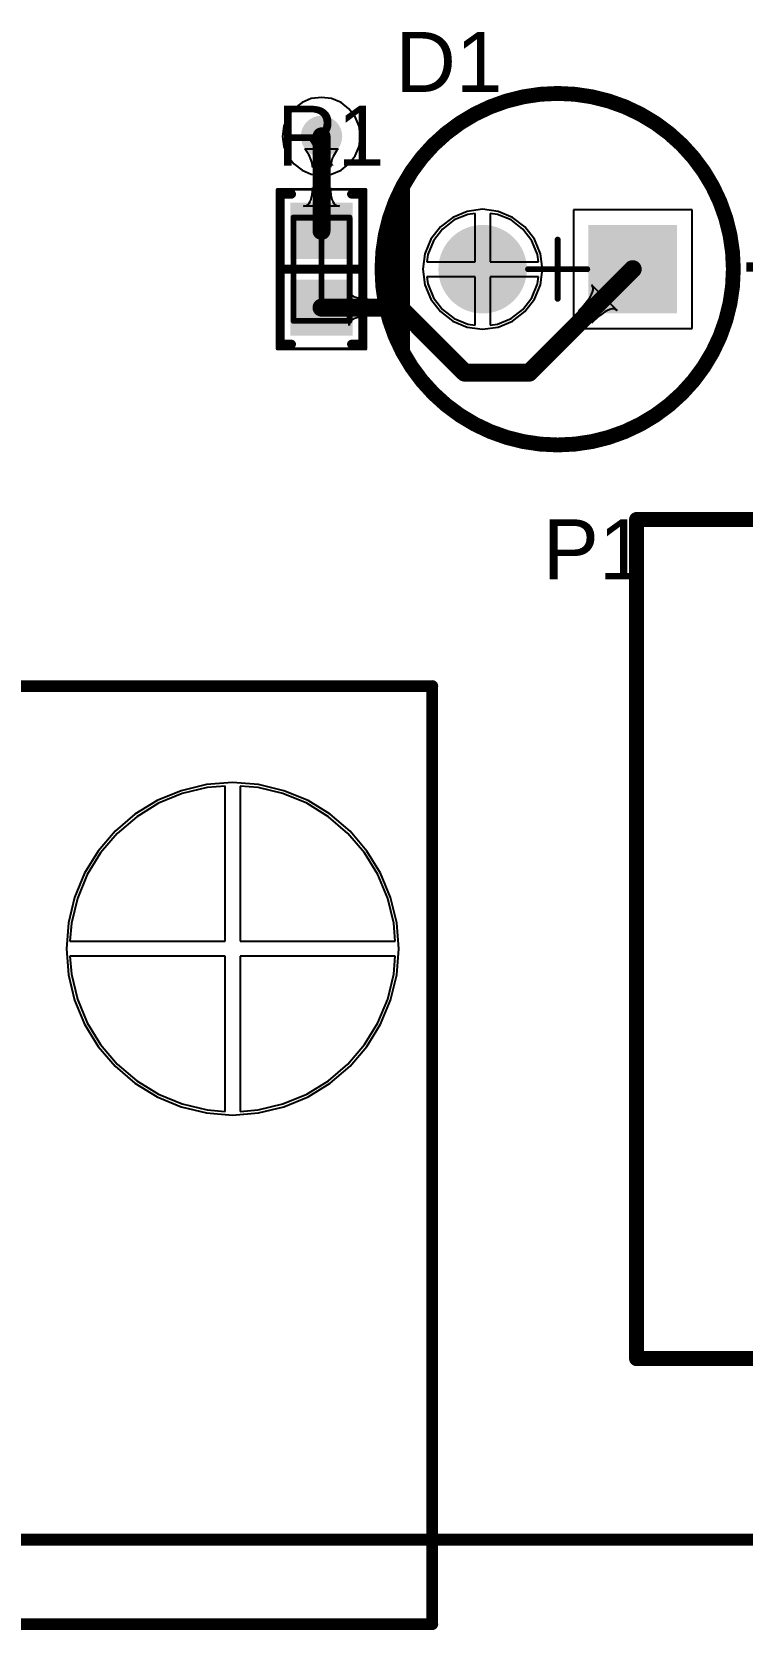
# Model space of a CAD drawing. Header units: inches. Extents: x -0.01 to 3.94, y -0.06 to 4.68.
# Drawn here: x 2.76 to 3.233, y -0.06 to 1.005 of the extents above; entities that cross this region are included whole.
import ezdxf

# ---------------------------------------------------------------- set-up
doc = ezdxf.new("R2010")
doc.units = ezdxf.units.IN
doc.header["$MEASUREMENT"] = 0
for name, color, linetype in [('Board outline', 6, 'Continuous'), ('Bottom Layer', 5, 'Continuous'), ('Bottom Solder', 6, 'Continuous'), ('Int1 -GND)', 16, 'Continuous'), ('Int2 -PWR)', 76, 'Continuous'), ('Multi-Layer', 9, 'Continuous'), ('Pad Holes', 156, 'Continuous'), ('Top 3D Body', 56, 'Continuous'), ('Top Courtyard', 56, 'Continuous'), ('Top Layer', 1, 'Continuous'), ('Top Overlay', 2, 'Continuous'), ('Top Paste', 8, 'Continuous'), ('Top Solder', 216, 'Continuous'), ('Via Holes', 16, 'Continuous')]:
    doc.layers.add(name, color=color, linetype=linetype)
doc.styles.add('Arial', font='', dxfattribs={"height": 0.2})
doc.styles.get('Arial').set_extended_font_data('Arial')

# ---------------------------------------------------------------- blocks, each defined once
blk = doc.blocks.new('RES_0603_1608_549')
at = {"layer": 'Top Layer'}
for points in [[(-0.0423, -0.0187), (-0.0423, 0.0187), (-0.0089, 0.0187), (-0.0089, -0.0187)], [(0.0089, -0.0187), (0.0089, 0.0187), (0.0423, 0.0187), (0.0423, -0.0187)]]:
    blk.add_hatch(color=1, dxfattribs=at).paths.add_polyline_path(points)
at = {"layer": 'Top Paste'}
for points in [[(-0.0423, -0.0187), (-0.0423, 0.0187), (-0.0089, 0.0187), (-0.0089, -0.0187)], [(0.0089, -0.0187), (0.0089, 0.0187), (0.0423, 0.0187), (0.0423, -0.0187)]]:
    blk.add_hatch(color=8, dxfattribs=at).paths.add_polyline_path(points)
at = {"layer": 'Top Solder'}
for points in [[(-0.0443, -0.0207), (-0.0443, 0.0207), (-0.0069, 0.0207), (-0.0069, -0.0207)], [(0.0069, -0.0207), (0.0069, 0.0207), (0.0443, 0.0207), (0.0443, -0.0207)]]:
    blk.add_hatch(color=216, dxfattribs=at).paths.add_polyline_path(points)
at = {"layer": 'Top 3D Body'}
for points in [[(0.0344, 0.0187, 0.00394, 0.00394, 0), (-0.0344, 0.0187, 0.00394, 0.00394, 0)], [(-0.0344, -0.0187, 0.00394, 0.00394, 0), (-0.0344, 0.0187, 0.00394, 0.00394, 0)], [(0.0344, -0.0187, 0.00394, 0.00394, 0), (0.0344, 0.0187, 0.00394, 0.00394, 0)], [(0.0344, -0.0187, 0.00394, 0.00394, 0), (-0.0344, -0.0187, 0.00394, 0.00394, 0)]]:
    blk.add_lwpolyline(points, format="xyseb", dxfattribs=at)
for points in [[(-0.0354, 0.0187, 0.00197, 0.00197, 1), (-0.0335, 0.0187, 0.00197, 0.00197, 1)], [(-0.0354, 0.0187, 0.00197, 0.00197, 1), (-0.0335, 0.0187, 0.00197, 0.00197, 1)], [(0.0335, 0.0187, 0.00197, 0.00197, 1), (0.0354, 0.0187, 0.00197, 0.00197, 1)], [(0.0335, 0.0187, 0.00197, 0.00197, 1), (0.0354, 0.0187, 0.00197, 0.00197, 1)], [(-0.0354, -0.0187, 0.00197, 0.00197, 1), (-0.0335, -0.0187, 0.00197, 0.00197, 1)], [(-0.0354, -0.0187, 0.00197, 0.00197, 1), (-0.0335, -0.0187, 0.00197, 0.00197, 1)], [(0.0335, -0.0187, 0.00197, 0.00197, 1), (0.0354, -0.0187, 0.00197, 0.00197, 1)], [(0.0335, -0.0187, 0.00197, 0.00197, 1), (0.0354, -0.0187, 0.00197, 0.00197, 1)]]:
    blk.add_lwpolyline(points, format="xyseb", close=True, dxfattribs=at)
at = {"layer": 'Top Courtyard'}
for points in [[(0.0531, 0.0295, 0.00197, 0.00197, 0), (-0.0532, 0.0295, 0.00197, 0.00197, 0)], [(-0.0532, -0.0295, 0.00197, 0.00197, 0), (-0.0532, 0.0295, 0.00197, 0.00197, 0)], [(0.0531, -0.0295, 0.00197, 0.00197, 0), (0.0531, 0.0295, 0.00197, 0.00197, 0)], [(0, -0.0187, 0.00394, 0.00394, 0), (0, 0.0187, 0.00394, 0.00394, 0)], [(0.0187, 0, 0.00394, 0.00394, 0), (-0.0187, 0, 0.00394, 0.00394, 0)], [(0.0531, -0.0295, 0.00197, 0.00197, 0), (-0.0532, -0.0295, 0.00197, 0.00197, 0)]]:
    blk.add_lwpolyline(points, format="xyseb", dxfattribs=at)
for points in [[(-0.0536, 0.0295, 0.000984, 0.000984, 1), (-0.0527, 0.0295, 0.000984, 0.000984, 1)], [(-0.0536, 0.0295, 0.000984, 0.000984, 1), (-0.0527, 0.0295, 0.000984, 0.000984, 1)], [(0.0527, 0.0295, 0.000984, 0.000984, 1), (0.0536, 0.0295, 0.000984, 0.000984, 1)], [(0.0527, 0.0295, 0.000984, 0.000984, 1), (0.0536, 0.0295, 0.000984, 0.000984, 1)], [(-0.001, 0.0187, 0.00197, 0.00197, 1), (0.001, 0.0187, 0.00197, 0.00197, 1)], [(-0.0197, 0, 0.00197, 0.00197, 1), (-0.0177, 0, 0.00197, 0.00197, 1)], [(0.0177, 0, 0.00197, 0.00197, 1), (0.0197, 0, 0.00197, 0.00197, 1)], [(-0.001, -0.0187, 0.00197, 0.00197, 1), (0.001, -0.0187, 0.00197, 0.00197, 1)], [(-0.0536, -0.0295, 0.000984, 0.000984, 1), (-0.0527, -0.0295, 0.000984, 0.000984, 1)], [(-0.0536, -0.0295, 0.000984, 0.000984, 1), (-0.0527, -0.0295, 0.000984, 0.000984, 1)], [(0.0527, -0.0295, 0.000984, 0.000984, 1), (0.0536, -0.0295, 0.000984, 0.000984, 1)], [(0.0527, -0.0295, 0.000984, 0.000984, 1), (0.0536, -0.0295, 0.000984, 0.000984, 1)]]:
    blk.add_lwpolyline(points, format="xyseb", close=True, dxfattribs=at)
at = {"layer": 'Top Overlay'}
for points in [[(0.05, 0.0276, 0.00591, 0.00591, 0), (-0.05, 0.0276, 0.00591, 0.00591, 0)], [(-0.05, 0.02, 0.00591, 0.00591, 0), (-0.05, 0.0276, 0.00591, 0.00591, 0)], [(0, -0.0276, 0.00591, 0.00591, 0), (0, 0.0276, 0.00591, 0.00591, 0)], [(0.05, 0.02, 0.00591, 0.00591, 0), (0.05, 0.0276, 0.00591, 0.00591, 0)], [(-0.05, -0.0276, 0.00591, 0.00591, 0), (-0.05, -0.02, 0.00591, 0.00591, 0)], [(0.05, -0.0276, 0.00591, 0.00591, 0), (0.05, -0.02, 0.00591, 0.00591, 0)], [(0.05, -0.0276, 0.00591, 0.00591, 0), (-0.05, -0.0276, 0.00591, 0.00591, 0)]]:
    blk.add_lwpolyline(points, format="xyseb", dxfattribs=at)
for points in [[(-0.0515, 0.0276, 0.00295, 0.00295, 1), (-0.0485, 0.0276, 0.00295, 0.00295, 1)], [(-0.0515, 0.0276, 0.00295, 0.00295, 1), (-0.0485, 0.0276, 0.00295, 0.00295, 1)], [(-0.0515, 0.02, 0.00295, 0.00295, 1), (-0.0485, 0.02, 0.00295, 0.00295, 1)], [(-0.0015, 0.0276, 0.00295, 0.00295, 1), (0.0015, 0.0276, 0.00295, 0.00295, 1)], [(0.0485, 0.0276, 0.00295, 0.00295, 1), (0.0515, 0.0276, 0.00295, 0.00295, 1)], [(0.0485, 0.0276, 0.00295, 0.00295, 1), (0.0515, 0.0276, 0.00295, 0.00295, 1)], [(0.0485, 0.02, 0.00295, 0.00295, 1), (0.0515, 0.02, 0.00295, 0.00295, 1)], [(-0.0515, -0.02, 0.00295, 0.00295, 1), (-0.0485, -0.02, 0.00295, 0.00295, 1)], [(0.0485, -0.02, 0.00295, 0.00295, 1), (0.0515, -0.02, 0.00295, 0.00295, 1)], [(-0.0515, -0.0276, 0.00295, 0.00295, 1), (-0.0485, -0.0276, 0.00295, 0.00295, 1)], [(-0.0515, -0.0276, 0.00295, 0.00295, 1), (-0.0485, -0.0276, 0.00295, 0.00295, 1)], [(-0.0015, -0.0276, 0.00295, 0.00295, 1), (0.0015, -0.0276, 0.00295, 0.00295, 1)], [(0.0485, -0.0276, 0.00295, 0.00295, 1), (0.0515, -0.0276, 0.00295, 0.00295, 1)], [(0.0485, -0.0276, 0.00295, 0.00295, 1), (0.0515, -0.0276, 0.00295, 0.00295, 1)]]:
    blk.add_lwpolyline(points, format="xyseb", close=True, dxfattribs=at)
blk = doc.blocks.new('66D8AC91_DC10_42D3_BF25_693004815827_553')
at = {"layer": 'Bottom Layer'}
h = blk.add_hatch(color=5, dxfattribs=at)
edge = h.paths.add_edge_path()
edge.add_arc((0.4919, 0), 0.0984, 0, 360)
at = {"layer": 'Bottom Solder'}
h = blk.add_hatch(color=6, dxfattribs=at)
edge = h.paths.add_edge_path()
edge.add_arc((0.4919, 0), 0.1004, 0, 360)
at = {"layer": 'Int1 -GND)'}
h = blk.add_hatch(color=7, dxfattribs=at)
edge = h.paths.add_edge_path()
edge.add_arc((0.4919, 0), 0.0984, 0, 360)
at = {"layer": 'Int2 -PWR)'}
h = blk.add_hatch(color=7, dxfattribs=at)
edge = h.paths.add_edge_path()
edge.add_arc((0.4919, 0), 0.0984, 0, 360)
at = {"layer": 'Multi-Layer'}
h = blk.add_hatch(color=9, dxfattribs=at)
edge = h.paths.add_edge_path()
edge.add_arc((0.4919, 0), 0.0984, 0, 360)
at = {"layer": 'Pad Holes'}
h = blk.add_hatch(color=7, dxfattribs=at)
edge = h.paths.add_edge_path()
edge.add_arc((0.4919, 0), 0.063, 0, 360)
at = {"layer": 'Top Layer'}
h = blk.add_hatch(color=1, dxfattribs=at)
edge = h.paths.add_edge_path()
edge.add_arc((0.4919, 0), 0.0984, 0, 360)
at = {"layer": 'Top Solder'}
h = blk.add_hatch(color=216, dxfattribs=at)
edge = h.paths.add_edge_path()
edge.add_arc((0.4919, 0), 0.1004, 0, 360)
at = {"layer": 'Top Overlay'}
for points in [[(-0.625, 0.175, 0.00787, 0.00787, 0), (0.625, 0.175, 0.00787, 0.00787, 0)], [(0.625, -0.45, 0.00787, 0.00787, 0), (0.625, 0.175, 0.00787, 0.00787, 0)], [(-0.625, -0.45, 0.00787, 0.00787, 0), (0.625, -0.45, 0.00787, 0.00787, 0)]]:
    blk.add_lwpolyline(points, format="xyseb", dxfattribs=at)
for points in [[(0.623, 0.175, 0.00394, 0.00394, 1), (0.627, 0.175, 0.00394, 0.00394, 1)], [(0.623, 0.175, 0.00394, 0.00394, 1), (0.627, 0.175, 0.00394, 0.00394, 1)], [(0.623, -0.45, 0.00394, 0.00394, 1), (0.627, -0.45, 0.00394, 0.00394, 1)], [(0.623, -0.45, 0.00394, 0.00394, 1), (0.627, -0.45, 0.00394, 0.00394, 1)]]:
    blk.add_lwpolyline(points, format="xyseb", close=True, dxfattribs=at)
blk = doc.blocks.new('F0972D8A_C5C0_4A84_836D_A9666EE65C2D_556')
at = {"layer": 'Bottom Layer'}
h = blk.add_hatch(color=5, dxfattribs=at)
edge = h.paths.add_edge_path()
edge.add_arc((-0.2441, -0.0502), 0.0325, 180, 360)
edge.add_line((-0.2116, -0.0502), (-0.2116, 0.0502))
edge.add_arc((-0.2441, 0.0502), 0.0325, 0, 180)
edge.add_line((-0.2766, 0.0502), (-0.2766, -0.0502))
h = blk.add_hatch(color=5, dxfattribs=at)
edge = h.paths.add_edge_path()
edge.add_arc((0, -0.0433), 0.0325, 180, 360)
edge.add_line((0.0325, -0.0433), (0.0325, 0.0433))
edge.add_arc((0, 0.0433), 0.0325, 0, 180)
edge.add_line((-0.0325, 0.0433), (-0.0325, -0.0433))
h = blk.add_hatch(color=5, dxfattribs=at)
edge = h.paths.add_edge_path()
edge.add_arc((-0.0728, -0.1831), 0.0325, 270, 450)
edge.add_line((-0.0728, -0.1506), (-0.1594, -0.1506))
edge.add_arc((-0.1594, -0.1831), 0.0325, 90, 270)
edge.add_line((-0.1594, -0.2156), (-0.0728, -0.2156))
at = {"layer": 'Bottom Solder'}
h = blk.add_hatch(color=6, dxfattribs=at)
edge = h.paths.add_edge_path()
edge.add_arc((-0.2441, -0.0502), 0.0344, 180, 360)
edge.add_line((-0.2096, -0.0502), (-0.2096, 0.0502))
edge.add_arc((-0.2441, 0.0502), 0.0344, 0, 180)
edge.add_line((-0.2785, 0.0502), (-0.2785, -0.0502))
h = blk.add_hatch(color=6, dxfattribs=at)
edge = h.paths.add_edge_path()
edge.add_arc((0, -0.0433), 0.0344, 180, 360)
edge.add_line((0.0344, -0.0433), (0.0344, 0.0433))
edge.add_arc((0, 0.0433), 0.0344, 0, 180)
edge.add_line((-0.0344, 0.0433), (-0.0344, -0.0433))
h = blk.add_hatch(color=6, dxfattribs=at)
edge = h.paths.add_edge_path()
edge.add_arc((-0.0728, -0.1831), 0.0344, 270, 450)
edge.add_line((-0.0728, -0.1486), (-0.1594, -0.1486))
edge.add_arc((-0.1594, -0.1831), 0.0344, 90, 270)
edge.add_line((-0.1594, -0.2175), (-0.0728, -0.2175))
at = {"layer": 'Int1 -GND)'}
h = blk.add_hatch(color=7, dxfattribs=at)
edge = h.paths.add_edge_path()
edge.add_arc((-0.2441, -0.0502), 0.0325, 180, 360)
edge.add_line((-0.2116, -0.0502), (-0.2116, 0.0502))
edge.add_arc((-0.2441, 0.0502), 0.0325, 0, 180)
edge.add_line((-0.2766, 0.0502), (-0.2766, -0.0502))
h = blk.add_hatch(color=7, dxfattribs=at)
edge = h.paths.add_edge_path()
edge.add_arc((0, -0.0433), 0.0325, 180, 360)
edge.add_line((0.0325, -0.0433), (0.0325, 0.0433))
edge.add_arc((0, 0.0433), 0.0325, 0, 180)
edge.add_line((-0.0325, 0.0433), (-0.0325, -0.0433))
h = blk.add_hatch(color=7, dxfattribs=at)
edge = h.paths.add_edge_path()
edge.add_arc((-0.0728, -0.1831), 0.0325, 270, 450)
edge.add_line((-0.0728, -0.1506), (-0.1594, -0.1506))
edge.add_arc((-0.1594, -0.1831), 0.0325, 90, 270)
edge.add_line((-0.1594, -0.2156), (-0.0728, -0.2156))
at = {"layer": 'Int2 -PWR)'}
h = blk.add_hatch(color=7, dxfattribs=at)
edge = h.paths.add_edge_path()
edge.add_arc((-0.2441, -0.0502), 0.0325, 180, 360)
edge.add_line((-0.2116, -0.0502), (-0.2116, 0.0502))
edge.add_arc((-0.2441, 0.0502), 0.0325, 0, 180)
edge.add_line((-0.2766, 0.0502), (-0.2766, -0.0502))
h = blk.add_hatch(color=7, dxfattribs=at)
edge = h.paths.add_edge_path()
edge.add_arc((0, -0.0433), 0.0325, 180, 360)
edge.add_line((0.0325, -0.0433), (0.0325, 0.0433))
edge.add_arc((0, 0.0433), 0.0325, 0, 180)
edge.add_line((-0.0325, 0.0433), (-0.0325, -0.0433))
h = blk.add_hatch(color=7, dxfattribs=at)
edge = h.paths.add_edge_path()
edge.add_arc((-0.0728, -0.1831), 0.0325, 270, 450)
edge.add_line((-0.0728, -0.1506), (-0.1594, -0.1506))
edge.add_arc((-0.1594, -0.1831), 0.0325, 90, 270)
edge.add_line((-0.1594, -0.2156), (-0.0728, -0.2156))
at = {"layer": 'Multi-Layer'}
h = blk.add_hatch(color=9, dxfattribs=at)
edge = h.paths.add_edge_path()
edge.add_arc((-0.2441, -0.0502), 0.0325, 180, 360)
edge.add_line((-0.2116, -0.0502), (-0.2116, 0.0502))
edge.add_arc((-0.2441, 0.0502), 0.0325, 0, 180)
edge.add_line((-0.2766, 0.0502), (-0.2766, -0.0502))
h = blk.add_hatch(color=9, dxfattribs=at)
edge = h.paths.add_edge_path()
edge.add_arc((0, -0.0433), 0.0325, 180, 360)
edge.add_line((0.0325, -0.0433), (0.0325, 0.0433))
edge.add_arc((0, 0.0433), 0.0325, 0, 180)
edge.add_line((-0.0325, 0.0433), (-0.0325, -0.0433))
h = blk.add_hatch(color=9, dxfattribs=at)
edge = h.paths.add_edge_path()
edge.add_arc((-0.0728, -0.1831), 0.0325, 270, 450)
edge.add_line((-0.0728, -0.1506), (-0.1594, -0.1506))
edge.add_arc((-0.1594, -0.1831), 0.0325, 90, 270)
edge.add_line((-0.1594, -0.2156), (-0.0728, -0.2156))
at = {"layer": 'Pad Holes'}
h = blk.add_hatch(color=7, dxfattribs=at)
edge = h.paths.add_edge_path()
edge.add_arc((-0.2441, -0.0502), 0.0157, 180, 360)
edge.add_line((-0.2283, -0.0502), (-0.2283, 0.0502))
edge.add_arc((-0.2441, 0.0502), 0.0157, 0, 180)
edge.add_line((-0.2598, 0.0502), (-0.2598, -0.0502))
h = blk.add_hatch(color=7, dxfattribs=at)
edge = h.paths.add_edge_path()
edge.add_arc((0, -0.0433), 0.0157, 180, 360)
edge.add_line((0.0157, -0.0433), (0.0157, 0.0433))
edge.add_arc((0, 0.0433), 0.0157, 0, 180)
edge.add_line((-0.0157, 0.0433), (-0.0157, -0.0433))
h = blk.add_hatch(color=7, dxfattribs=at)
edge = h.paths.add_edge_path()
edge.add_arc((-0.0728, -0.1831), 0.0157, 270, 450)
edge.add_line((-0.0728, -0.1673), (-0.1594, -0.1673))
edge.add_arc((-0.1594, -0.1831), 0.0157, 90, 270)
edge.add_line((-0.1594, -0.1988), (-0.0728, -0.1988))
at = {"layer": 'Top Layer'}
h = blk.add_hatch(color=1, dxfattribs=at)
edge = h.paths.add_edge_path()
edge.add_arc((-0.2441, -0.0502), 0.0325, 180, 360)
edge.add_line((-0.2116, -0.0502), (-0.2116, 0.0502))
edge.add_arc((-0.2441, 0.0502), 0.0325, 0, 180)
edge.add_line((-0.2766, 0.0502), (-0.2766, -0.0502))
h = blk.add_hatch(color=1, dxfattribs=at)
edge = h.paths.add_edge_path()
edge.add_arc((0, -0.0433), 0.0325, 180, 360)
edge.add_line((0.0325, -0.0433), (0.0325, 0.0433))
edge.add_arc((0, 0.0433), 0.0325, 0, 180)
edge.add_line((-0.0325, 0.0433), (-0.0325, -0.0433))
h = blk.add_hatch(color=1, dxfattribs=at)
edge = h.paths.add_edge_path()
edge.add_arc((-0.0728, -0.1831), 0.0325, 270, 450)
edge.add_line((-0.0728, -0.1506), (-0.1594, -0.1506))
edge.add_arc((-0.1594, -0.1831), 0.0325, 90, 270)
edge.add_line((-0.1594, -0.2156), (-0.0728, -0.2156))
at = {"layer": 'Top Solder'}
h = blk.add_hatch(color=216, dxfattribs=at)
edge = h.paths.add_edge_path()
edge.add_arc((-0.2441, -0.0502), 0.0344, 180, 360)
edge.add_line((-0.2096, -0.0502), (-0.2096, 0.0502))
edge.add_arc((-0.2441, 0.0502), 0.0344, 0, 180)
edge.add_line((-0.2785, 0.0502), (-0.2785, -0.0502))
h = blk.add_hatch(color=216, dxfattribs=at)
edge = h.paths.add_edge_path()
edge.add_arc((0, -0.0433), 0.0344, 180, 360)
edge.add_line((0.0344, -0.0433), (0.0344, 0.0433))
edge.add_arc((0, 0.0433), 0.0344, 0, 180)
edge.add_line((-0.0344, 0.0433), (-0.0344, -0.0433))
h = blk.add_hatch(color=216, dxfattribs=at)
edge = h.paths.add_edge_path()
edge.add_arc((-0.0728, -0.1831), 0.0344, 270, 450)
edge.add_line((-0.0728, -0.1486), (-0.1594, -0.1486))
edge.add_arc((-0.1594, -0.1831), 0.0344, 90, 270)
edge.add_line((-0.1594, -0.2175), (-0.0728, -0.2175))
at = {"layer": 'Top Overlay'}
for points in [[(-0.5394, 0.1772, 0.01, 0.01, 0), (-0.5394, 0, 0.01, 0.01, 0)], [(-0.5394, 0.1772, 0.01, 0.01, 0), (-0.4606, 0.1772, 0.01, 0.01, 0)], [(-0.4606, 0.1772, 0.01, 0.01, 0), (0.0197, 0.1772, 0.01, 0.01, 0)], [(0.0197, 0.1772, 0.01, 0.01, 0), (0.0197, 0.0984, 0.01, 0.01, 0)], [(-0.5394, 0, 0.01, 0.01, 0), (-0.5394, -0.1772, 0.01, 0.01, 0)], [(0.0197, -0.0984, 0.01, 0.01, 0), (0.0197, -0.1772, 0.01, 0.01, 0)], [(-0.5394, -0.1772, 0.01, 0.01, 0), (-0.4606, -0.1772, 0.01, 0.01, 0)], [(-0.4606, -0.1772, 0.01, 0.01, 0), (-0.2165, -0.1772, 0.01, 0.01, 0)], [(-0.0197, -0.1772, 0.01, 0.01, 0), (0.0197, -0.1772, 0.01, 0.01, 0)]]:
    blk.add_lwpolyline(points, format="xyseb", dxfattribs=at)
for points in [[(-0.5419, 0.1772, 0.005, 0.005, 1), (-0.5369, 0.1772, 0.005, 0.005, 1)], [(-0.5419, 0.1772, 0.005, 0.005, 1), (-0.5369, 0.1772, 0.005, 0.005, 1)], [(-0.4631, 0.1772, 0.005, 0.005, 1), (-0.4581, 0.1772, 0.005, 0.005, 1)], [(-0.4631, 0.1772, 0.005, 0.005, 1), (-0.4581, 0.1772, 0.005, 0.005, 1)], [(0.0172, 0.1772, 0.005, 0.005, 1), (0.0222, 0.1772, 0.005, 0.005, 1)], [(0.0172, 0.1772, 0.005, 0.005, 1), (0.0222, 0.1772, 0.005, 0.005, 1)], [(0.0172, 0.0984, 0.005, 0.005, 1), (0.0222, 0.0984, 0.005, 0.005, 1)], [(-0.5419, 0, 0.005, 0.005, 1), (-0.5369, 0, 0.005, 0.005, 1)], [(-0.5419, 0, 0.005, 0.005, 1), (-0.5369, 0, 0.005, 0.005, 1)], [(0.0172, -0.0984, 0.005, 0.005, 1), (0.0222, -0.0984, 0.005, 0.005, 1)], [(-0.5419, -0.1772, 0.005, 0.005, 1), (-0.5369, -0.1772, 0.005, 0.005, 1)], [(-0.5419, -0.1772, 0.005, 0.005, 1), (-0.5369, -0.1772, 0.005, 0.005, 1)], [(-0.4631, -0.1772, 0.005, 0.005, 1), (-0.4581, -0.1772, 0.005, 0.005, 1)], [(-0.4631, -0.1772, 0.005, 0.005, 1), (-0.4581, -0.1772, 0.005, 0.005, 1)], [(-0.219, -0.1772, 0.005, 0.005, 1), (-0.214, -0.1772, 0.005, 0.005, 1)], [(-0.0222, -0.1772, 0.005, 0.005, 1), (-0.0172, -0.1772, 0.005, 0.005, 1)], [(0.0172, -0.1772, 0.005, 0.005, 1), (0.0222, -0.1772, 0.005, 0.005, 1)], [(0.0172, -0.1772, 0.005, 0.005, 1), (0.0222, -0.1772, 0.005, 0.005, 1)]]:
    blk.add_lwpolyline(points, format="xyseb", close=True, dxfattribs=at)
blk = doc.blocks.new('ED49B4F6_595F_4D62_96BB_D7184CAA9B94_582')
at = {"layer": 'Bottom Layer'}
blk.add_hatch(color=5, dxfattribs=at).paths.add_polyline_path([(-0.0224, -0.0276), (-0.0776, -0.0276), (-0.0776, 0.0276), (-0.0224, 0.0276)])
h = blk.add_hatch(color=5, dxfattribs=at)
edge = h.paths.add_edge_path()
edge.add_arc((0.05, 0), 0.0276, 0, 360)
at = {"layer": 'Bottom Solder'}
blk.add_hatch(color=6, dxfattribs=at).paths.add_polyline_path([(-0.0205, -0.0295), (-0.0795, -0.0295), (-0.0795, 0.0295), (-0.0205, 0.0295)])
h = blk.add_hatch(color=6, dxfattribs=at)
edge = h.paths.add_edge_path()
edge.add_arc((0.05, 0), 0.0295, 0, 360)
at = {"layer": 'Int1 -GND)'}
blk.add_hatch(color=7, dxfattribs=at).paths.add_polyline_path([(-0.0224, -0.0276), (-0.0776, -0.0276), (-0.0776, 0.0276), (-0.0224, 0.0276)])
h = blk.add_hatch(color=7, dxfattribs=at)
edge = h.paths.add_edge_path()
edge.add_arc((0.05, 0), 0.0276, 0, 360)
at = {"layer": 'Int2 -PWR)'}
blk.add_hatch(color=7, dxfattribs=at).paths.add_polyline_path([(-0.0224, -0.0276), (-0.0776, -0.0276), (-0.0776, 0.0276), (-0.0224, 0.0276)])
h = blk.add_hatch(color=7, dxfattribs=at)
edge = h.paths.add_edge_path()
edge.add_arc((0.05, 0), 0.0276, 0, 360)
at = {"layer": 'Multi-Layer'}
blk.add_hatch(color=9, dxfattribs=at).paths.add_polyline_path([(-0.0224, -0.0276), (-0.0776, -0.0276), (-0.0776, 0.0276), (-0.0224, 0.0276)])
h = blk.add_hatch(color=9, dxfattribs=at)
edge = h.paths.add_edge_path()
edge.add_arc((0.05, 0), 0.0276, 0, 360)
at = {"layer": 'Pad Holes'}
h = blk.add_hatch(color=7, dxfattribs=at)
edge = h.paths.add_edge_path()
edge.add_arc((-0.05, 0), 0.0175, 0, 360)
h = blk.add_hatch(color=7, dxfattribs=at)
edge = h.paths.add_edge_path()
edge.add_arc((0.05, 0), 0.0175, 0, 360)
at = {"layer": 'Top Layer'}
blk.add_hatch(color=1, dxfattribs=at).paths.add_polyline_path([(-0.0224, -0.0276), (-0.0776, -0.0276), (-0.0776, 0.0276), (-0.0224, 0.0276)])
h = blk.add_hatch(color=1, dxfattribs=at)
edge = h.paths.add_edge_path()
edge.add_arc((0.05, 0), 0.0276, 0, 360)
at = {"layer": 'Top Solder'}
blk.add_hatch(color=216, dxfattribs=at).paths.add_polyline_path([(-0.0205, -0.0295), (-0.0795, -0.0295), (-0.0795, 0.0295), (-0.0205, 0.0295)])
h = blk.add_hatch(color=216, dxfattribs=at)
edge = h.paths.add_edge_path()
edge.add_arc((0.05, 0), 0.0295, 0, 360)
at = {"layer": 'Top 3D Body'}
for points in [[(0.1161, 0, 0.00394, 0.00394, 1), (-0.1161, 0, 0.00394, 0.00394, 1)], [(-0.1171, 0, 0.00197, 0.00197, 1), (-0.1152, 0, 0.00197, 0.00197, 1)], [(0.1152, 0, 0.00197, 0.00197, 1), (0.1171, 0, 0.00197, 0.00197, 1)]]:
    blk.add_lwpolyline(points, format="xyseb", close=True, dxfattribs=at)
at = {"layer": 'Top Courtyard'}
for points in [[(0.1201, 0, 0.00394, 0.00394, 1), (-0.1201, 0, 0.00394, 0.00394, 1)], [(-0.001, 0.0197, 0.00197, 0.00197, 1), (0.001, 0.0197, 0.00197, 0.00197, 1)], [(-0.1211, 0, 0.00197, 0.00197, 1), (-0.1191, 0, 0.00197, 0.00197, 1)], [(-0.0207, 0, 0.00197, 0.00197, 1), (-0.0187, 0, 0.00197, 0.00197, 1)], [(0.0187, 0, 0.00197, 0.00197, 1), (0.0207, 0, 0.00197, 0.00197, 1)], [(0.1191, 0, 0.00197, 0.00197, 1), (0.1211, 0, 0.00197, 0.00197, 1)], [(-0.001, -0.0197, 0.00197, 0.00197, 1), (0.001, -0.0197, 0.00197, 0.00197, 1)]]:
    blk.add_lwpolyline(points, format="xyseb", close=True, dxfattribs=at)
for points in [[(0, 0.0197, 0.00394, 0.00394, 0), (0, -0.0197, 0.00394, 0.00394, 0)], [(0.0197, 0, 0.00394, 0.00394, 0), (-0.0197, 0, 0.00394, 0.00394, 0)]]:
    blk.add_lwpolyline(points, format="xyseb", dxfattribs=at)
at = {"layer": 'Top Overlay'}
for points in [[(0.1161, 0, 0.00787, 0.00787, 1), (-0.1161, 0, 0.00787, 0.00787, 1)], [(0.1004, 0.0551, 0.00394, 0.00394, 1), (0.1043, 0.0551, 0.00394, 0.00394, 1)], [(0.1043, 0.0394, 0.00394, 0.00394, 1), (0.1083, 0.0394, 0.00394, 0.00394, 1)], [(0.1083, 0.0236, 0.00394, 0.00394, 1), (0.1122, 0.0236, 0.00394, 0.00394, 1)], [(-0.1181, 0, 0.00394, 0.00394, 1), (-0.1142, 0, 0.00394, 0.00394, 1)], [(0.1142, 0, 0.00394, 0.00394, 1), (0.1181, 0, 0.00394, 0.00394, 1)], [(0.1083, -0.0276, 0.00394, 0.00394, 1), (0.1122, -0.0276, 0.00394, 0.00394, 1)], [(0.1004, -0.0394, 0.00394, 0.00394, 1), (0.1043, -0.0394, 0.00394, 0.00394, 1)], [(0.1004, -0.0394, 0.00394, 0.00394, 1), (0.1043, -0.0394, 0.00394, 0.00394, 1)], [(0.1043, -0.0394, 0.00394, 0.00394, 1), (0.1083, -0.0394, 0.00394, 0.00394, 1)], [(0.1004, -0.0551, 0.00394, 0.00394, 1), (0.1043, -0.0551, 0.00394, 0.00394, 1)]]:
    blk.add_lwpolyline(points, format="xyseb", close=True, dxfattribs=at)
for points in [[(0.1024, 0.0551, 0.00787, 0.00787, 0), (0.1024, -0.0394, 0.00787, 0.00787, 0)], [(0.1063, 0.0394, 0.00787, 0.00787, 0), (0.1063, -0.0394, 0.00787, 0.00787, 0)], [(0.1102, 0.0236, 0.00787, 0.00787, 0), (0.1102, -0.0276, 0.00787, 0.00787, 0)], [(0.1024, -0.0394, 0.00787, 0.00787, 0), (0.1024, -0.0551, 0.00787, 0.00787, 0)]]:
    blk.add_lwpolyline(points, format="xyseb", dxfattribs=at)
at = {"layer": 'Top Overlay', "style": 'Arial'}
blk.add_text('+', height=0.0591, dxfattribs=at).set_placement((-0.17, -0.03))

msp = doc.modelspace()

# ---------------------------------------------------------------- hatches: boundary and pattern name
at = {"layer": 'Bottom Layer'}
h = msp.add_hatch(color=5, dxfattribs=at)
edge = h.paths.add_edge_path()
edge.add_arc((2.9528, 0.935), 0.0138, 0, 360)
at = {"layer": 'Int1 -GND)'}
h = msp.add_hatch(color=7, dxfattribs=at)
edge = h.paths.add_edge_path()
edge.add_arc((2.9528, 0.935), 0.0138, 0, 360)
at = {"layer": 'Int2 -PWR)'}
h = msp.add_hatch(color=7, dxfattribs=at)
edge = h.paths.add_edge_path()
edge.add_arc((2.9528, 0.935), 0.0138, 0, 360)
at = {"layer": 'Top Layer'}
h = msp.add_hatch(color=1, dxfattribs=at)
edge = h.paths.add_edge_path()
edge.add_arc((2.9528, 0.935), 0.0138, 0, 360)
at = {"layer": 'Via Holes'}
h = msp.add_hatch(color=7, dxfattribs=at)
edge = h.paths.add_edge_path()
edge.add_arc((2.9528, 0.935), 0.00689, 0, 360)

# ---------------------------------------------------------------- linework, layer by layer
at = {"layer": 'Board outline'}
msp.add_lwpolyline([(0, 0, 0.00787, 0.00787, 0), (3.937, 0, 0.00787, 0.00787, 0)], format="xyseb", dxfattribs=at)
at = {"layer": 'Int1 -GND)'}
for p, q in [((2.946, 0.9602), (2.9398, 0.9576)), ((2.9528, 0.961), (2.946, 0.9602)), ((2.9595, 0.9602), (2.9528, 0.961)), ((2.9658, 0.9576), (2.9595, 0.9602)), ((2.9302, 0.948), (2.9276, 0.9418)), ((2.9344, 0.9534), (2.9302, 0.948)), ((2.9398, 0.9576), (2.9344, 0.9534)), ((2.9711, 0.9534), (2.9658, 0.9576)), ((2.9753, 0.948), (2.9711, 0.9534)), ((2.9779, 0.9418), (2.9753, 0.948)), ((2.9276, 0.9418), (2.9268, 0.935)), ((2.9788, 0.935), (2.9779, 0.9418)), ((2.9268, 0.935), (2.9276, 0.9283)), ((2.9276, 0.9283), (2.9302, 0.922)), ((2.9753, 0.922), (2.9779, 0.9283)), ((2.9779, 0.9283), (2.9788, 0.935)), ((2.9302, 0.922), (2.9344, 0.9167)), ((2.9344, 0.9167), (2.9398, 0.9125)), ((2.9658, 0.9125), (2.9711, 0.9167)), ((2.9711, 0.9167), (2.9753, 0.922)), ((2.9398, 0.9125), (2.946, 0.9099)), ((2.946, 0.9099), (2.9528, 0.909)), ((2.9528, 0.909), (2.9595, 0.9099)), ((2.9595, 0.9099), (2.9658, 0.9125)), ((3.1998, 0.886), (3.1207, 0.886)), ((3.1207, 0.886), (3.1207, 0.8069)), ((3.1998, 0.8069), (3.1998, 0.886)), ((3.0334, 0.8732), (3.0274, 0.8654)), ((3.0413, 0.8793), (3.0334, 0.8732)), ((3.0504, 0.883), (3.0413, 0.8793)), ((3.0552, 0.8837), (3.0504, 0.883)), ((3.0552, 0.8515), (3.0552, 0.8837)), ((3.07, 0.883), (3.0652, 0.8837)), ((3.0652, 0.8837), (3.0652, 0.8515)), ((3.0792, 0.8793), (3.07, 0.883)), ((3.087, 0.8732), (3.0792, 0.8793)), ((3.093, 0.8654), (3.087, 0.8732)), ((3.0274, 0.8654), (3.0236, 0.8563)), ((3.0968, 0.8563), (3.093, 0.8654)), ((3.0236, 0.8563), (3.023, 0.8515)), ((3.0975, 0.8515), (3.0968, 0.8563)), ((3.023, 0.8515), (3.0552, 0.8515)), ((3.0552, 0.8415), (3.023, 0.8415)), ((3.023, 0.8415), (3.0236, 0.8367)), ((3.0552, 0.8092), (3.0552, 0.8415)), ((3.0652, 0.8515), (3.0975, 0.8515)), ((3.0975, 0.8415), (3.0652, 0.8415)), ((3.0652, 0.8415), (3.0652, 0.8092)), ((3.0968, 0.8367), (3.0975, 0.8415)), ((3.0236, 0.8367), (3.0274, 0.8275)), ((3.093, 0.8275), (3.0968, 0.8367)), ((3.0274, 0.8275), (3.0334, 0.8197)), ((3.087, 0.8197), (3.093, 0.8275)), ((3.0334, 0.8197), (3.0413, 0.8136)), ((3.0413, 0.8136), (3.0504, 0.8099)), ((3.0504, 0.8099), (3.0552, 0.8092)), ((3.0652, 0.8092), (3.07, 0.8099)), ((3.07, 0.8099), (3.0792, 0.8136)), ((3.0792, 0.8136), (3.087, 0.8197)), ((3.1207, 0.8069), (3.1998, 0.8069)), ((2.8765, 0.5011), (2.8599, 0.4971)), ((2.8885, 0.5021), (2.8765, 0.5011)), ((2.8885, 0.3987), (2.8885, 0.5021)), ((2.9105, 0.5011), (2.8985, 0.5021)), ((2.8985, 0.5021), (2.8985, 0.3987)), ((2.9271, 0.4971), (2.9105, 0.5011)), ((2.8441, 0.4906), (2.8296, 0.4817)), ((2.8599, 0.4971), (2.8441, 0.4906)), ((2.9429, 0.4906), (2.9271, 0.4971)), ((2.9574, 0.4817), (2.9429, 0.4906)), ((2.8296, 0.4817), (2.8166, 0.4706)), ((2.9704, 0.4706), (2.9574, 0.4817)), ((2.8166, 0.4706), (2.8055, 0.4576)), ((2.9815, 0.4576), (2.9704, 0.4706)), ((2.8055, 0.4576), (2.7966, 0.4431)), ((2.9904, 0.4431), (2.9815, 0.4576)), ((2.7966, 0.4431), (2.7901, 0.4273)), ((2.9969, 0.4273), (2.9904, 0.4431)), ((2.7901, 0.4273), (2.7861, 0.4107)), ((3.0009, 0.4107), (2.9969, 0.4273)), ((2.7861, 0.4107), (2.7851, 0.3987)), ((3.0019, 0.3987), (3.0009, 0.4107)), ((2.7851, 0.3987), (2.8885, 0.3987)), ((2.8985, 0.3987), (3.0019, 0.3987)), ((2.8885, 0.3887), (2.7851, 0.3887)), ((2.7851, 0.3887), (2.7861, 0.3767)), ((2.8885, 0.2853), (2.8885, 0.3887)), ((3.0019, 0.3887), (2.8985, 0.3887)), ((2.8985, 0.3887), (2.8985, 0.2853)), ((3.0009, 0.3767), (3.0019, 0.3887)), ((2.7861, 0.3767), (2.7901, 0.3601)), ((2.9969, 0.3601), (3.0009, 0.3767)), ((2.7901, 0.3601), (2.7966, 0.3443)), ((2.9904, 0.3443), (2.9969, 0.3601)), ((2.7966, 0.3443), (2.8055, 0.3298)), ((2.9815, 0.3298), (2.9904, 0.3443)), ((2.8055, 0.3298), (2.8166, 0.3168)), ((2.9704, 0.3168), (2.9815, 0.3298)), ((2.8166, 0.3168), (2.8296, 0.3057)), ((2.9574, 0.3057), (2.9704, 0.3168)), ((2.8296, 0.3057), (2.8441, 0.2968)), ((2.9429, 0.2968), (2.9574, 0.3057)), ((2.8441, 0.2968), (2.8599, 0.2903)), ((2.8599, 0.2903), (2.8765, 0.2863)), ((2.9105, 0.2863), (2.9271, 0.2903)), ((2.9271, 0.2903), (2.9429, 0.2968)), ((2.8765, 0.2863), (2.8885, 0.2853)), ((2.8985, 0.2853), (2.9105, 0.2863)), ((3.937, 0), (0, 0))]:
    msp.add_line(p, q, dxfattribs=at)
at = {"layer": 'Int2 -PWR)'}
for p, q in [((3.0499, 0.885), (3.0403, 0.881)), ((3.0602, 0.8864), (3.0499, 0.885)), ((3.0706, 0.885), (3.0602, 0.8864)), ((3.0802, 0.881), (3.0706, 0.885)), ((3.1998, 0.886), (3.1207, 0.886)), ((3.1207, 0.886), (3.1207, 0.8069)), ((3.1998, 0.8069), (3.1998, 0.886)), ((3.032, 0.8747), (3.0257, 0.8664)), ((3.0403, 0.881), (3.032, 0.8747)), ((3.0884, 0.8747), (3.0802, 0.881)), ((3.0948, 0.8664), (3.0884, 0.8747)), ((3.0257, 0.8664), (3.0217, 0.8568)), ((3.0988, 0.8568), (3.0948, 0.8664)), ((3.0217, 0.8568), (3.0203, 0.8465)), ((3.1001, 0.8465), (3.0988, 0.8568)), ((3.0203, 0.8465), (3.0217, 0.8361)), ((3.0988, 0.8361), (3.1001, 0.8465)), ((3.0217, 0.8361), (3.0257, 0.8265)), ((3.0948, 0.8265), (3.0988, 0.8361)), ((3.0257, 0.8265), (3.032, 0.8182)), ((3.0884, 0.8182), (3.0948, 0.8265)), ((3.032, 0.8182), (3.0403, 0.8119)), ((3.0403, 0.8119), (3.0499, 0.8079)), ((3.0706, 0.8079), (3.0802, 0.8119)), ((3.0802, 0.8119), (3.0884, 0.8182)), ((3.0499, 0.8079), (3.0602, 0.8066)), ((3.0602, 0.8066), (3.0706, 0.8079)), ((3.1207, 0.8069), (3.1998, 0.8069)), ((2.8762, 0.5031), (2.8593, 0.499)), ((2.8935, 0.5045), (2.8762, 0.5031)), ((2.9108, 0.5031), (2.8935, 0.5045)), ((2.9277, 0.499), (2.9108, 0.5031)), ((2.8432, 0.4924), (2.8284, 0.4833)), ((2.8593, 0.499), (2.8432, 0.4924)), ((2.9438, 0.4924), (2.9277, 0.499)), ((2.9586, 0.4833), (2.9438, 0.4924)), ((2.8284, 0.4833), (2.8152, 0.472)), ((2.9718, 0.472), (2.9586, 0.4833)), ((2.8152, 0.472), (2.8039, 0.4588)), ((2.9831, 0.4588), (2.9718, 0.472)), ((2.8039, 0.4588), (2.7948, 0.444)), ((2.9922, 0.444), (2.9831, 0.4588)), ((2.7948, 0.444), (2.7882, 0.4279)), ((2.9988, 0.4279), (2.9922, 0.444)), ((2.7882, 0.4279), (2.7841, 0.411)), ((3.0029, 0.411), (2.9988, 0.4279)), ((2.7841, 0.411), (2.7827, 0.3937)), ((3.0043, 0.3937), (3.0029, 0.411)), ((2.7827, 0.3937), (2.7841, 0.3764)), ((3.0029, 0.3764), (3.0043, 0.3937)), ((2.7841, 0.3764), (2.7882, 0.3595)), ((2.9988, 0.3595), (3.0029, 0.3764)), ((2.7882, 0.3595), (2.7948, 0.3434)), ((2.9922, 0.3434), (2.9988, 0.3595)), ((2.7948, 0.3434), (2.8039, 0.3286)), ((2.9831, 0.3286), (2.9922, 0.3434)), ((2.8039, 0.3286), (2.8152, 0.3154)), ((2.9718, 0.3154), (2.9831, 0.3286)), ((2.8152, 0.3154), (2.8284, 0.3041)), ((2.9586, 0.3041), (2.9718, 0.3154)), ((2.8284, 0.3041), (2.8432, 0.295)), ((2.9438, 0.295), (2.9586, 0.3041)), ((2.8432, 0.295), (2.8593, 0.2884)), ((2.8593, 0.2884), (2.8762, 0.2843)), ((2.9108, 0.2843), (2.9277, 0.2884)), ((2.9277, 0.2884), (2.9438, 0.295)), ((2.8762, 0.2843), (2.8935, 0.2829)), ((2.8935, 0.2829), (2.9108, 0.2843)), ((3.937, 0), (0, 0))]:
    msp.add_line(p, q, dxfattribs=at)
at = {"layer": 'Top Layer'}
for p, q in [((2.9435, 0.9241), (2.9417, 0.9268)), ((2.9417, 0.9268), (2.9638, 0.9268)), ((2.9638, 0.9268), (2.9628, 0.9254)), ((2.9443, 0.9228), (2.9435, 0.9241)), ((2.945, 0.9216), (2.9443, 0.9228)), ((2.9455, 0.9203), (2.945, 0.9216)), ((2.946, 0.9191), (2.9455, 0.9203)), ((2.9463, 0.9179), (2.946, 0.9191)), ((2.9466, 0.9167), (2.9463, 0.9179)), ((2.9467, 0.9155), (2.9466, 0.9167)), ((2.959, 0.9167), (2.9588, 0.9155)), ((2.9592, 0.9179), (2.959, 0.9167)), ((2.9596, 0.9191), (2.9592, 0.9179)), ((2.96, 0.9203), (2.9596, 0.9191)), ((2.9606, 0.9216), (2.96, 0.9203)), ((2.9612, 0.9228), (2.9606, 0.9216)), ((2.9628, 0.9254), (2.9612, 0.9228)), ((2.9468, 0.9144), (2.9467, 0.9155)), ((2.9588, 0.9144), (2.9468, 0.9144)), ((2.9588, 0.9155), (2.9588, 0.9144)), ((2.9458, 0.8929), (2.9462, 0.8945)), ((2.9462, 0.8945), (2.9465, 0.8963)), ((2.9465, 0.8963), (2.9467, 0.8984)), ((2.9467, 0.8984), (2.9468, 0.9007)), ((2.9468, 0.9007), (2.9588, 0.9007)), ((2.9588, 0.9007), (2.9588, 0.8984)), ((2.9588, 0.8984), (2.959, 0.8963)), ((2.959, 0.8963), (2.9593, 0.8945)), ((2.9593, 0.8945), (2.9597, 0.8929)), ((2.9408, 0.8885), (2.9419, 0.8887)), ((2.9648, 0.8885), (2.9408, 0.8885)), ((2.9419, 0.8887), (2.9429, 0.889)), ((2.9429, 0.889), (2.9438, 0.8896)), ((2.9438, 0.8896), (2.9446, 0.8905)), ((2.9446, 0.8905), (2.9453, 0.8916)), ((2.9453, 0.8916), (2.9458, 0.8929)), ((2.9597, 0.8929), (2.9603, 0.8916)), ((2.9603, 0.8916), (2.9609, 0.8905)), ((2.9609, 0.8905), (2.9617, 0.8896)), ((2.9617, 0.8896), (2.9626, 0.889)), ((2.9626, 0.889), (2.9636, 0.8887)), ((2.9636, 0.8887), (2.9648, 0.8885)), ((2.9712, 0.8089), (2.9712, 0.8329)), ((2.9712, 0.8329), (2.9713, 0.8317)), ((2.9713, 0.8317), (2.9717, 0.8307)), ((2.9717, 0.8307), (2.9723, 0.8298)), ((3.1335, 0.8351), (3.1328, 0.836)), ((3.1328, 0.836), (3.1498, 0.819)), ((3.1328, 0.8296), (3.1335, 0.8312)), ((3.1338, 0.834), (3.1335, 0.8351)), ((3.1335, 0.8312), (3.1338, 0.8327)), ((3.1338, 0.8327), (3.1338, 0.834)), ((2.9723, 0.8298), (2.9732, 0.829)), ((2.9732, 0.829), (2.9742, 0.8284)), ((2.9742, 0.8284), (2.9756, 0.8278)), ((2.9756, 0.8278), (2.9772, 0.8274)), ((2.9772, 0.8274), (2.979, 0.8271)), ((2.979, 0.8271), (2.981, 0.8269)), ((2.981, 0.8269), (2.9833, 0.8269)), ((2.9833, 0.8269), (2.9833, 0.8149)), ((3.1243, 0.819), (3.1267, 0.8215)), ((3.1267, 0.8215), (3.1304, 0.8259)), ((3.1304, 0.8259), (3.1318, 0.8278)), ((3.1318, 0.8278), (3.1328, 0.8296)), ((3.1465, 0.82), (3.145, 0.8197)), ((3.1477, 0.82), (3.1465, 0.82)), ((3.1488, 0.8197), (3.1477, 0.82)), ((2.9713, 0.81), (2.9712, 0.8089)), ((2.9717, 0.811), (2.9713, 0.81)), ((2.9723, 0.8119), (2.9717, 0.811)), ((2.9732, 0.8127), (2.9723, 0.8119)), ((2.9742, 0.8134), (2.9732, 0.8127)), ((2.9756, 0.8139), (2.9742, 0.8134)), ((2.9772, 0.8143), (2.9756, 0.8139)), ((2.979, 0.8146), (2.9772, 0.8143)), ((2.981, 0.8148), (2.979, 0.8146)), ((2.9833, 0.8149), (2.981, 0.8148)), ((3.1328, 0.8105), (3.1243, 0.819)), ((3.1375, 0.8149), (3.1328, 0.8105)), ((3.1397, 0.8166), (3.1375, 0.8149)), ((3.1416, 0.818), (3.1397, 0.8166)), ((3.1434, 0.819), (3.1416, 0.818)), ((3.145, 0.8197), (3.1434, 0.819)), ((3.1498, 0.819), (3.1488, 0.8197))]:
    msp.add_line(p, q, dxfattribs=at)
for points in [[(2.9528, 0.872, 0.012, 0.012, 0), (2.9528, 0.935, 0.012, 0.012, 0)], [(3.0913, 0.7776, 0.012, 0.012, 0), (3.1602, 0.8465, 0.012, 0.012, 0)], [(2.9528, 0.8209, 0.012, 0.012, 0), (3.0049, 0.8209, 0.012, 0.012, 0)], [(3.0049, 0.8209, 0.012, 0.012, 0), (3.0482, 0.7776, 0.012, 0.012, 0)], [(3.0482, 0.7776, 0.012, 0.012, 0), (3.0913, 0.7776, 0.012, 0.012, 0)]]:
    msp.add_lwpolyline(points, format="xyseb", dxfattribs=at)
for points in [[(2.9498, 0.935, 0.006, 0.006, 1), (2.9558, 0.935, 0.006, 0.006, 1)], [(2.9498, 0.872, 0.006, 0.006, 1), (2.9558, 0.872, 0.006, 0.006, 1)], [(3.1572, 0.8465, 0.006, 0.006, 1), (3.1632, 0.8465, 0.006, 0.006, 1)], [(2.9498, 0.8209, 0.006, 0.006, 1), (2.9558, 0.8209, 0.006, 0.006, 1)], [(3.0019, 0.8209, 0.006, 0.006, 1), (3.0079, 0.8209, 0.006, 0.006, 1)], [(3.0019, 0.8209, 0.006, 0.006, 1), (3.0079, 0.8209, 0.006, 0.006, 1)], [(3.0452, 0.7776, 0.006, 0.006, 1), (3.0512, 0.7776, 0.006, 0.006, 1)], [(3.0452, 0.7776, 0.006, 0.006, 1), (3.0512, 0.7776, 0.006, 0.006, 1)], [(3.0883, 0.7776, 0.006, 0.006, 1), (3.0943, 0.7776, 0.006, 0.006, 1)], [(3.0883, 0.7776, 0.006, 0.006, 1), (3.0943, 0.7776, 0.006, 0.006, 1)]]:
    msp.add_lwpolyline(points, format="xyseb", close=True, dxfattribs=at)

# ---------------------------------------------------------------- block references
for name, p, rotation in [('ED49B4F6_595F_4D62_96BB_D7184CAA9B94_582', (3.1102, 0.8465), 180), ('RES_0603_1608_549', (2.9528, 0.8465), 270), ('F0972D8A_C5C0_4A84_836D_A9666EE65C2D_556', (3.34, 0.66), 90), ('66D8AC91_DC10_42D3_BF25_693004815827_553', (2.4016, 0.3937), 360)]:
    msp.add_blockref(name, p, dxfattribs=dict(rotation=rotation))

# ---------------------------------------------------------------- texts
at = {"layer": 'Top Overlay', "style": 'Arial'}
for s, p in [('D1', (3.002, 0.9646)), ('R1', (2.9232, 0.9154)), ('P1', (3.1004, 0.6398))]:
    msp.add_text(s, height=0.04, dxfattribs=at).set_placement(p)

doc.saveas('drawing.dxf')
